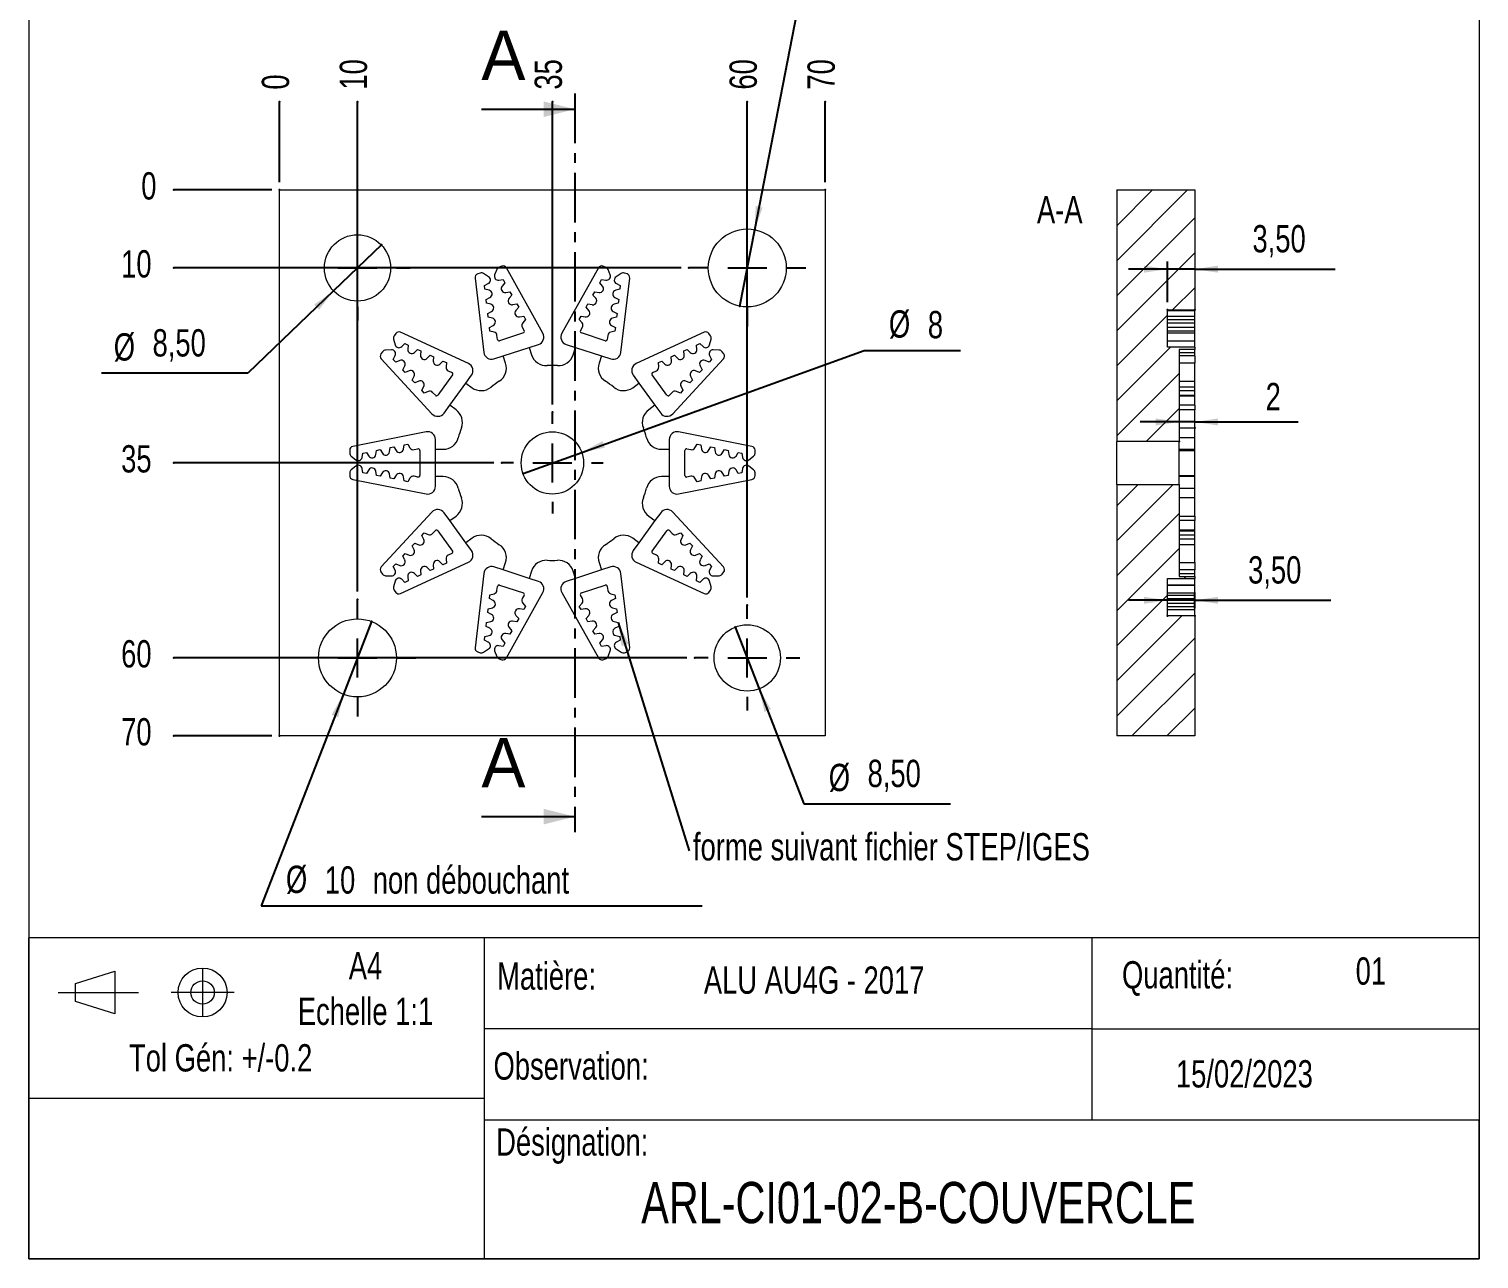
# Model space of a CAD drawing. Extents: x 12 to 198, y 12 to 285.
# Drawn here: x 12 to 198, y 12 to 169.7 of the extents above; entities that cross this region are included whole.
import ezdxf

# ---------------------------------------------------------------- set-up
doc = ezdxf.new("R2010")
doc.units = 0
doc.header["$MEASUREMENT"] = 0
doc.header["$PDSIZE"] = -1
doc.linetypes.add('CENTER', pattern=[10.16, 6.35, -1.27, 1.27, -1.27])
doc.linetypes.add('CENTERX2', pattern=[20.32, 12.7, -2.54, 2.54, -2.54])
doc.styles.add('SLDTEXTSTYLE0', font='txt', dxfattribs={"width": 0.75})
doc.dimstyles.new('SLDDIMSTYLE2', dxfattribs={"dimtxt": 3.5, "dimasz": 3, "dimexe": 1, "dimexo": 0.0625, "dimgap": 0.875, "dimtad": 0, "dimtih": 1, "dimtoh": 1, "dimzin": 12, "dimdsep": 46, "dimtxsty": 'Standard', "dimsah": 1, "dimcen": 0.09, "dimclrd": 255, "dimclre": 255, "dimclrt": 255, "dimadec": 0, "dimazin": 0, "dimtfac": 1, "dimtdec": 4, "dimtofl": 0, "dimtmove": 0, "dimatfit": 3, "dimfxl": 1, "dimtolj": 1, "dimtzin": 12, "dimarcsym": 0})
doc.dimstyles.new('SLDDIMSTYLE3', dxfattribs={"dimtxt": 3.5, "dimasz": 3, "dimexe": 1, "dimexo": 0.0625, "dimgap": 0.875, "dimtad": 0, "dimtih": 1, "dimtoh": 1, "dimdec": 0, "dimdsep": 46, "dimtxsty": 'Standard', "dimblk1": 'NONE', "dimblk2": 'NONE', "dimsah": 1, "dimcen": 0.09, "dimclrd": 255, "dimclre": 255, "dimclrt": 255, "dimadec": 0, "dimazin": 0, "dimtfac": 1, "dimtdec": 4, "dimtofl": 0, "dimtmove": 0, "dimatfit": 3, "dimfxl": 1, "dimtolj": 1, "dimtzin": 12, "dimarcsym": 0})
doc.dimstyles.new('SLDDIMSTYLE4', dxfattribs={"dimtxt": 3.5, "dimasz": 3, "dimexe": 1, "dimexo": 0.0625, "dimgap": 0.875, "dimtad": 0, "dimtih": 1, "dimtoh": 1, "dimzin": 12, "dimdsep": 46, "dimtxsty": 'Standard', "dimblk1": 'NONE', "dimblk2": 'NONE', "dimsah": 1, "dimcen": 0.09, "dimclrd": 255, "dimclre": 255, "dimclrt": 255, "dimadec": 0, "dimazin": 0, "dimtfac": 1, "dimtdec": 4, "dimtofl": 0, "dimtmove": 0, "dimatfit": 3, "dimfxl": 1, "dimtolj": 1, "dimtzin": 12, "dimarcsym": 0})
doc.dimstyles.new('SLDDIMSTYLE5', dxfattribs={"dimtxt": 3.5, "dimasz": 3, "dimexe": 1, "dimexo": 0.0625, "dimgap": 0.875, "dimtad": 0, "dimtih": 1, "dimtoh": 1, "dimzin": 12, "dimdsep": 46, "dimtxsty": 'Standard', "dimsah": 1, "dimcen": 0.09, "dimclrd": 255, "dimclre": 255, "dimclrt": 255, "dimadec": 0, "dimazin": 0, "dimtfac": 1, "dimtdec": 4, "dimtmove": 0, "dimatfit": 3, "dimfxl": 1, "dimtolj": 1, "dimtzin": 12, "dimarcsym": 0})
doc.dimstyles.new('SLDDIMSTYLE6', dxfattribs={"dimtxt": 6, "dimasz": 3, "dimexe": 0, "dimexo": 0.0625, "dimgap": 1.5, "dimtad": 0, "dimtih": 1, "dimtoh": 1, "dimdec": 0, "dimzin": 0, "dimdsep": 46, "dimtxsty": 'Standard', "dimsah": 1, "dimcen": 0.09, "dimadec": 0, "dimazin": 0, "dimtfac": 1, "dimtdec": 0, "dimtofl": 0, "dimtmove": 0, "dimatfit": 3, "dimfxl": 1, "dimtolj": 1, "dimtzin": 0, "dimarcsym": 0})

# ---------------------------------------------------------------- blocks, each defined once
blk = doc.blocks.new('*D12')
blk.add_line((44.14, 150.07), (44.14, 160.36))
at = {"color": 7}
for p in [(44.14, 160.36), (44.14, 149.07)]:
    blk.add_point(p, dxfattribs=at)
at = {"color": 7, "insert": (45.41, 161.94), "char_height": 3.5, "attachment_point": 7, "rotation": 90, "style": 'SLDTEXTSTYLE0'}
blk.add_mtext('0', dxfattribs=at)
blk = doc.blocks.new('_NONE')
blk = doc.blocks.new('*D13')
blk.add_line((79.14, 121.57), (79.14, 160.36))
at = {"color": 7}
for p in [(79.14, 160.36), (79.14, 120.57)]:
    blk.add_point(p, dxfattribs=at)
at = {"color": 7, "insert": (80.41, 161.94), "char_height": 3.5, "attachment_point": 7, "rotation": 90, "style": 'SLDTEXTSTYLE0'}
blk.add_mtext('35', dxfattribs=at)
blk = doc.blocks.new('*D14')
blk.add_line((104.14, 96.82), (104.14, 160.36))
at = {"color": 7}
for p in [(104.14, 160.36), (104.14, 95.82)]:
    blk.add_point(p, dxfattribs=at)
at = {"color": 7, "insert": (105.41, 161.94), "char_height": 3.5, "attachment_point": 7, "rotation": 90, "style": 'SLDTEXTSTYLE0'}
blk.add_mtext('60', dxfattribs=at)
blk = doc.blocks.new('*D15')
blk.add_line((114.14, 150.07), (114.14, 160.36))
at = {"color": 7}
for p in [(114.14, 160.36), (114.14, 149.07)]:
    blk.add_point(p, dxfattribs=at)
at = {"color": 7, "insert": (115.41, 161.94), "char_height": 3.5, "attachment_point": 7, "rotation": 90, "style": 'SLDTEXTSTYLE0'}
blk.add_mtext('70', dxfattribs=at)
blk = doc.blocks.new('*D16')
blk.add_line((54.14, 97.57), (54.14, 160.36))
at = {"color": 7}
for p in [(54.14, 160.36), (54.14, 96.57)]:
    blk.add_point(p, dxfattribs=at)
at = {"color": 7, "insert": (55.41, 161.94), "char_height": 3.5, "attachment_point": 7, "rotation": 90, "style": 'SLDTEXTSTYLE0'}
blk.add_mtext('10', dxfattribs=at)
blk = doc.blocks.new('*D17')
blk.add_line((43.14, 149.07), (30.57, 149.07))
at = {"color": 7}
for p in [(30.57, 149.07), (44.14, 149.07)]:
    blk.add_point(p, dxfattribs=at)
at = {"color": 7, "insert": (26.4, 147.8), "char_height": 3.5, "attachment_point": 7, "style": 'SLDTEXTSTYLE0'}
blk.add_mtext('0', dxfattribs=at)
blk = doc.blocks.new('*D18')
blk.add_line((95.64, 139.07), (30.57, 139.07))
at = {"color": 7}
for p in [(30.57, 139.07), (96.64, 139.07)]:
    blk.add_point(p, dxfattribs=at)
at = {"color": 7, "insert": (23.82, 137.8), "char_height": 3.5, "attachment_point": 7, "style": 'SLDTEXTSTYLE0'}
blk.add_mtext('10', dxfattribs=at)
blk = doc.blocks.new('*D19')
blk.add_line((71.64, 114.07), (30.57, 114.07))
at = {"color": 7}
for p in [(30.57, 114.07), (72.64, 114.07)]:
    blk.add_point(p, dxfattribs=at)
at = {"color": 7, "insert": (23.82, 112.8), "char_height": 3.5, "attachment_point": 7, "style": 'SLDTEXTSTYLE0'}
blk.add_mtext('35', dxfattribs=at)
blk = doc.blocks.new('*D20')
blk.add_line((96.39, 89.07), (30.57, 89.07))
at = {"color": 7}
for p in [(30.57, 89.07), (97.39, 89.07)]:
    blk.add_point(p, dxfattribs=at)
at = {"color": 7, "insert": (23.82, 87.8), "char_height": 3.5, "attachment_point": 7, "style": 'SLDTEXTSTYLE0'}
blk.add_mtext('60', dxfattribs=at)
blk = doc.blocks.new('*D21')
blk.add_line((43.14, 79.07), (30.57, 79.07))
at = {"color": 7}
for p in [(30.57, 79.07), (44.14, 79.07)]:
    blk.add_point(p, dxfattribs=at)
at = {"color": 7, "insert": (23.82, 77.8), "char_height": 3.5, "attachment_point": 7, "style": 'SLDTEXTSTYLE0'}
blk.add_mtext('70', dxfattribs=at)
blk = doc.blocks.new('*D22')
for p, q in [((105.09, 143.98), (110.53, 171.89)), ((110.53, 171.89), (167.06, 171.89)), ((103.18, 134.17), (105.09, 143.98))]:
    blk.add_line(p, q)
at = {"color": 7}
for p in [(105.09, 143.98), (103.18, 134.17)]:
    blk.add_point(p, dxfattribs=at)
at = {"color": 255}
blk.add_solid([(105.09, 143.98), (106.11, 146.84), (105.22, 147.01)], dxfattribs=at)
at = {"color": 7, "char_height": 3.5, "attachment_point": 7, "style": 'SLDTEXTSTYLE0'}
for s, insert in [('%%c', (113.7, 173.39)), ('10', (118.69, 173.39)), (' non débouchant', (123.85, 173.39))]:
    blk.add_mtext(s, dxfattribs=dict(at, insert=insert))
blk = doc.blocks.new('*D23')
for p, q in [((102.6, 93.03), (105.68, 85.11)), ((105.68, 85.11), (111.41, 70.36)), ((111.41, 70.36), (130.19, 70.36))]:
    blk.add_line(p, q)
at = {"color": 7}
for p in [(102.6, 93.03), (105.68, 85.11)]:
    blk.add_point(p, dxfattribs=at)
at = {"color": 255}
blk.add_solid([(105.68, 85.11), (106.34, 82.15), (107.18, 82.48)], dxfattribs=at)
at = {"color": 7, "char_height": 3.5, "attachment_point": 7, "style": 'SLDTEXTSTYLE0'}
for s, insert in [('%%c', (114.59, 71.86)), ('8,50', (119.57, 71.86))]:
    blk.add_mtext(s, dxfattribs=dict(at, insert=insert))
blk = doc.blocks.new('*D24')
for p, q in [((57.2, 142.02), (51.07, 136.13)), ((51.07, 136.13), (40.06, 125.57)), ((40.06, 125.57), (21.28, 125.57))]:
    blk.add_line(p, q)
at = {"color": 7}
for p in [(57.2, 142.02), (51.07, 136.13)]:
    blk.add_point(p, dxfattribs=at)
at = {"color": 255}
blk.add_solid([(51.07, 136.13), (48.59, 134.38), (49.22, 133.73)], dxfattribs=at)
at = {"color": 7, "char_height": 3.5, "attachment_point": 7, "style": 'SLDTEXTSTYLE0'}
for s, insert in [('%%c', (22.87, 127.07)), ('8,50', (27.85, 127.07))]:
    blk.add_mtext(s, dxfattribs=dict(at, insert=insert))
blk = doc.blocks.new('*D25')
for p, q in [((55.95, 93.73), (52.33, 84.41)), ((52.33, 84.41), (41.79, 57.3)), ((41.79, 57.3), (98.33, 57.3))]:
    blk.add_line(p, q)
at = {"color": 7}
for p in [(55.95, 93.73), (52.33, 84.41)]:
    blk.add_point(p, dxfattribs=at)
at = {"color": 255}
blk.add_solid([(52.33, 84.41), (50.82, 81.78), (51.66, 81.45)], dxfattribs=at)
at = {"color": 7, "char_height": 3.5, "attachment_point": 7, "style": 'SLDTEXTSTYLE0'}
for s, insert in [('%%c', (44.96, 58.8)), ('10', (49.95, 58.8)), (' non débouchant', (55.12, 58.8))]:
    blk.add_mtext(s, dxfattribs=dict(at, insert=insert))
blk = doc.blocks.new('*D26')
for p, q in [((82.9, 115.43), (119.14, 128.51)), ((119.14, 128.51), (131.47, 128.51)), ((75.37, 112.72), (82.9, 115.43))]:
    blk.add_line(p, q)
at = {"color": 7}
for p in [(82.9, 115.43), (75.37, 112.72)]:
    blk.add_point(p, dxfattribs=at)
at = {"color": 255}
blk.add_solid([(82.9, 115.43), (85.87, 116.03), (85.57, 116.87)], dxfattribs=at)
at = {"color": 7, "char_height": 3.5, "attachment_point": 7, "style": 'SLDTEXTSTYLE0'}
for s, insert in [('%%c', (122.31, 130.01)), ('8', (127.3, 130.01))]:
    blk.add_mtext(s, dxfattribs=dict(at, insert=insert))
blk = doc.blocks.new('*D27')
for p, q in [((158.03, 134.69), (158.03, 139.92)), ((158.03, 138.92), (153.03, 138.92)), ((161.53, 138.92), (158.03, 138.92)), ((161.53, 138.92), (179.57, 138.92))]:
    blk.add_line(p, q)
at = {"color": 7}
for p in [(158.03, 133.69), (161.53, 133.69)]:
    blk.add_point(p, dxfattribs=at)
at = {"color": 255}
for points in [[(158.03, 138.92), (155.03, 139.37), (155.03, 138.47)], [(161.53, 138.92), (164.53, 138.47), (164.53, 139.37)]]:
    blk.add_solid(points, dxfattribs=at)
at = {"color": 7, "insert": (168.94, 140.42), "char_height": 3.5, "attachment_point": 7, "style": 'SLDTEXTSTYLE0'}
blk.add_mtext('3,50', dxfattribs=at)
blk = doc.blocks.new('*D28')
for p, q in [((159.53, 119.33), (154.53, 119.33)), ((161.53, 119.33), (159.53, 119.33)), ((161.53, 119.33), (174.8, 119.33))]:
    blk.add_line(p, q)
at = {"color": 7}
for p in [(161.53, 118.56), (159.53, 116.84)]:
    blk.add_point(p, dxfattribs=at)
at = {"color": 255}
for points in [[(159.53, 119.33), (156.53, 119.78), (156.53, 118.88)], [(161.53, 119.33), (164.53, 118.88), (164.53, 119.78)]]:
    blk.add_solid(points, dxfattribs=at)
at = {"color": 7, "insert": (170.63, 120.83), "char_height": 3.5, "attachment_point": 7, "style": 'SLDTEXTSTYLE0'}
blk.add_mtext('2', dxfattribs=at)
blk = doc.blocks.new('*D29')
for p, q in [((161.53, 95.46), (161.53, 97.46)), ((158.03, 96.46), (153.03, 96.46)), ((161.53, 96.46), (158.03, 96.46)), ((161.53, 96.46), (179, 96.46))]:
    blk.add_line(p, q)
at = {"color": 7}
for p in [(158.03, 94.46), (161.53, 94.46)]:
    blk.add_point(p, dxfattribs=at)
at = {"color": 255}
for points in [[(158.03, 96.46), (155.03, 96.91), (155.03, 96.01)], [(161.53, 96.46), (164.53, 96.01), (164.53, 96.91)]]:
    blk.add_solid(points, dxfattribs=at)
at = {"color": 7, "insert": (168.38, 97.96), "char_height": 3.5, "attachment_point": 7, "style": 'SLDTEXTSTYLE0'}
blk.add_mtext('3,50', dxfattribs=at)

msp = doc.modelspace()

# ---------------------------------------------------------------- linework, layer by layer
at = {"color": 7, "linetype": 'Continuous', "lineweight": 0}
for p, q in [((12, 285), (12, 12)), ((198, 285), (198, 12)), ((151.534, 148.975), (151.633, 149.074)), ((151.534, 144.485), (156.123, 149.074)), ((151.534, 139.995), (160.613, 149.074)), ((151.534, 135.504), (161.534, 145.504)), ((151.534, 131.014), (161.534, 141.014)), ((158.698, 133.687), (161.534, 136.524)), ((151.534, 126.524), (158.034, 133.024)), ((151.534, 122.034), (158.407, 128.907)), ((151.534, 117.544), (159.534, 125.544)), ((155.321, 116.841), (159.534, 121.054)), ((151.534, 108.564), (154.277, 111.306)), ((151.534, 104.074), (158.767, 111.306)), ((151.534, 99.583), (159.534, 107.583)), ((151.534, 95.093), (159.534, 103.093)), ((160.171, 99.24), (160.452, 99.521)), ((151.534, 90.603), (158.034, 97.103)), ((151.534, 86.113), (159.881, 94.46)), ((151.534, 81.623), (161.534, 91.623)), ((153.475, 79.074), (161.534, 87.133)), ((157.965, 79.074), (161.534, 82.643)), ((198, 53.194), (12, 53.194)), ((70.44, 53.194), (12, 53.194)), ((12, 12), (12, 53.194)), ((70.44, 12), (70.44, 53.194)), ((148.325, 53.194), (148.325, 29.807)), ((17.951, 47.319), (23.02, 48.885)), ((23.02, 48.885), (23.02, 43.456)), ((17.951, 45.023), (17.951, 47.319)), ((23.02, 43.456), (17.951, 45.023)), ((148.325, 41.5), (70.44, 41.5)), ((148.325, 41.5), (198, 41.5)), ((70.44, 32.597), (12, 32.597)), ((198, 29.807), (70.44, 29.807)), ((70.44, 12), (70.44, 29.807)), ((198, 12), (198, 29.807)), ((12, 12), (198, 12)), ((70.44, 12), (12, 12)), ((198, 12), (70.44, 12))]:
    msp.add_line(p, q, dxfattribs=at)
at = {"color": 7, "linetype": 'CENTER'}
msp.add_line((82.024, 161.428), (82.024, 66.719), dxfattribs=at)
at = {"color": 7, "linetype": 'Continuous'}
for p, q in [((70.024, 159.428), (82.024, 159.428)), ((54.136, 144.074), (54.136, 145.824)), ((104.136, 144.074), (104.136, 146.574)), ((54.136, 136.574), (54.136, 141.574)), ((104.136, 136.574), (104.136, 141.574)), ((49.136, 139.074), (47.386, 139.074)), ((51.636, 139.074), (56.636, 139.074)), ((59.136, 139.074), (60.886, 139.074)), ((99.136, 139.074), (96.636, 139.074)), ((101.636, 139.074), (106.636, 139.074)), ((109.136, 139.074), (111.636, 139.074)), ((54.136, 134.074), (54.136, 132.324)), ((104.136, 134.074), (104.136, 131.574)), ((79.136, 119.074), (79.136, 120.574)), ((79.136, 111.574), (79.136, 116.574)), ((74.136, 114.074), (72.636, 114.074)), ((76.636, 114.074), (81.636, 114.074)), ((84.136, 114.074), (85.636, 114.074)), ((79.136, 109.074), (79.136, 107.574)), ((54.136, 94.074), (54.136, 96.574)), ((104.136, 94.074), (104.136, 95.824)), ((54.136, 86.574), (54.136, 91.574)), ((104.136, 86.574), (104.136, 91.574)), ((49.136, 89.074), (46.636, 89.074)), ((51.636, 89.074), (56.636, 89.074)), ((59.136, 89.074), (61.636, 89.074)), ((99.136, 89.074), (97.386, 89.074)), ((101.636, 89.074), (106.636, 89.074)), ((109.136, 89.074), (110.886, 89.074)), ((54.136, 84.074), (54.136, 81.574)), ((104.136, 84.074), (104.136, 82.324)), ((70.024, 68.719), (82.024, 68.719))]:
    msp.add_line(p, q, dxfattribs=at)
at = {"color": 7, "linetype": 'Continuous', "lineweight": 15}
for p, q in [((44.136, 149.074), (114.136, 149.074)), ((44.136, 79.074), (44.136, 149.074)), ((114.136, 149.074), (114.136, 79.074)), ((151.534, 149.074), (161.534, 149.074)), ((151.534, 149.074), (151.534, 116.841)), ((161.534, 149.074), (161.534, 133.687)), ((69.219, 137.766), (70.346, 128.246)), ((69.894, 138.408), (69.561, 138.3)), ((70.963, 137.931), (70.322, 138.351)), ((71.997, 138.895), (71.725, 138.178)), ((72.643, 139.302), (72.31, 139.194)), ((77.918, 130.706), (73.233, 139.07)), ((85.039, 139.07), (80.355, 130.706)), ((85.962, 139.194), (85.63, 139.302)), ((86.547, 138.178), (86.276, 138.895)), ((87.95, 138.351), (87.309, 137.931)), ((87.927, 128.246), (89.053, 137.766)), ((88.711, 138.3), (88.379, 138.408)), ((70.419, 136.816), (70.914, 137.066)), ((70.476, 136.339), (70.419, 136.816)), ((71.015, 136.212), (70.476, 136.339)), ((72.273, 137.508), (72.82, 137.597)), ((73.055, 137.177), (72.693, 136.757)), ((72.82, 137.597), (73.055, 137.177)), ((73.153, 135.937), (73.7, 136.026)), ((73.7, 136.026), (73.935, 135.606)), ((84.337, 135.606), (84.572, 136.026)), ((84.572, 136.026), (85.12, 135.937)), ((85.217, 137.177), (85.452, 137.597)), ((85.579, 136.757), (85.217, 137.177)), ((85.452, 137.597), (85.999, 137.508)), ((87.797, 136.339), (87.257, 136.212)), ((87.358, 137.066), (87.853, 136.816)), ((87.853, 136.816), (87.797, 136.339)), ((70.631, 135.029), (71.126, 135.279)), ((70.687, 134.551), (70.631, 135.029)), ((71.227, 134.424), (70.687, 134.551)), ((73.935, 135.606), (73.573, 135.186)), ((74.032, 134.367), (74.579, 134.456)), ((74.814, 134.036), (74.452, 133.616)), ((74.579, 134.456), (74.814, 134.036)), ((83.458, 134.036), (83.693, 134.456)), ((83.82, 133.616), (83.458, 134.036)), ((83.693, 134.456), (84.24, 134.367)), ((84.699, 135.186), (84.337, 135.606)), ((87.585, 134.551), (87.045, 134.424)), ((87.146, 135.279), (87.642, 135.029)), ((87.642, 135.029), (87.585, 134.551)), ((70.842, 133.241), (71.337, 133.491)), ((70.899, 132.764), (70.842, 133.241)), ((71.439, 132.637), (70.899, 132.764)), ((74.912, 132.796), (75.459, 132.885)), ((75.694, 132.465), (75.332, 132.045)), ((75.459, 132.885), (75.694, 132.465)), ((82.578, 132.465), (82.813, 132.885)), ((82.94, 132.045), (82.578, 132.465)), ((82.813, 132.885), (83.361, 132.796)), ((87.373, 132.764), (86.834, 132.637)), ((86.935, 133.491), (87.43, 133.241)), ((87.43, 133.241), (87.373, 132.764)), ((158.034, 133.687), (161.534, 133.687)), ((158.034, 128.907), (158.034, 133.687)), ((158.034, 133.616), (161.534, 133.616)), ((158.034, 132.885), (161.534, 132.885)), ((158.034, 132.465), (161.534, 132.465)), ((161.534, 133.616), (161.534, 133.687)), ((161.534, 132.885), (161.534, 133.616)), ((161.534, 132.465), (161.534, 132.885)), ((161.534, 132.045), (161.534, 132.465)), ((59.054, 130.667), (58.848, 130.384)), ((68.374, 126.813), (59.668, 130.827)), ((71.054, 131.454), (71.549, 131.703)), ((71.11, 130.976), (71.054, 131.454)), ((71.65, 130.849), (71.11, 130.976)), ((72.092, 129.911), (72.032, 130.421)), ((75.413, 130.739), (72.353, 129.744)), ((75.275, 131.475), (75.526, 131.027)), ((82.747, 131.027), (82.998, 131.475)), ((85.919, 129.744), (82.859, 130.739)), ((86.24, 130.421), (86.18, 129.911)), ((87.162, 130.976), (86.622, 130.849)), ((86.723, 131.703), (87.218, 131.454)), ((87.218, 131.454), (87.162, 130.976)), ((98.604, 130.827), (89.898, 126.813)), ((99.424, 130.384), (99.218, 130.667)), ((158.034, 132.045), (161.534, 132.045)), ((158.034, 131.475), (161.534, 131.475)), ((158.034, 131.027), (161.534, 131.027)), ((158.034, 130.739), (161.534, 130.739)), ((161.534, 131.475), (161.534, 132.045)), ((161.534, 131.027), (161.534, 131.475)), ((161.534, 130.739), (161.534, 131.027)), ((161.534, 129.744), (161.534, 130.739)), ((58.501, 128.571), (57.736, 128.534)), ((58.77, 129.958), (58.972, 129.219)), ((59.81, 128.998), (60.2, 129.392)), ((60.2, 129.392), (60.637, 129.19)), ((60.637, 129.19), (60.591, 128.638)), ((61.444, 128.244), (61.835, 128.638)), ((61.835, 128.638), (62.271, 128.437)), ((62.271, 128.437), (62.226, 127.884)), ((72.837, 127.799), (76.165, 128.88)), ((76.165, 128.88), (77.354, 129.266)), ((76.165, 128.88), (76.472, 127.935)), ((80.918, 129.266), (82.107, 128.88)), ((81.8, 127.935), (82.107, 128.88)), ((82.107, 128.88), (85.436, 127.799)), ((96.001, 128.437), (96.438, 128.638)), ((96.047, 127.884), (96.001, 128.437)), ((96.438, 128.638), (96.828, 128.244)), ((97.635, 129.19), (98.072, 129.392)), ((97.681, 128.638), (97.635, 129.19)), ((98.072, 129.392), (98.463, 128.998)), ((99.3, 129.219), (99.502, 129.958)), ((100.537, 128.534), (99.771, 128.571)), ((158.034, 129.744), (161.534, 129.744)), ((158.034, 129.735), (161.534, 129.735)), ((161.534, 128.907), (158.034, 128.907)), ((161.534, 128.626), (159.534, 128.626)), ((159.534, 128.626), (159.534, 116.841)), ((161.534, 129.735), (161.534, 129.744)), ((161.534, 128.907), (161.534, 129.735)), ((161.534, 128.907), (161.534, 128.626)), ((161.534, 128.246), (161.534, 128.626)), ((57.355, 128.328), (57.149, 128.045)), ((57.187, 127.412), (63.694, 120.372)), ((58.716, 127.349), (58.97, 127.842)), ((59.043, 126.996), (58.716, 127.349)), ((59.554, 127.21), (59.043, 126.996)), ((59.938, 126.028), (60.192, 126.52)), ((63.079, 127.491), (63.469, 127.885)), ((63.469, 127.885), (63.906, 127.683)), ((63.906, 127.683), (63.86, 127.131)), ((64.714, 126.737), (65.104, 127.131)), ((65.104, 127.131), (65.541, 126.93)), ((65.541, 126.93), (65.495, 126.377)), ((71.648, 127.412), (72.837, 127.799)), ((73.143, 126.854), (72.837, 127.799)), ((85.436, 127.799), (85.129, 126.854)), ((85.436, 127.799), (86.625, 127.412)), ((92.731, 126.93), (93.168, 127.131)), ((92.777, 126.377), (92.731, 126.93)), ((93.168, 127.131), (93.559, 126.737)), ((94.366, 127.683), (94.803, 127.885)), ((94.412, 127.131), (94.366, 127.683)), ((94.578, 120.372), (101.086, 127.412)), ((94.803, 127.885), (95.193, 127.491)), ((98.081, 126.52), (98.334, 126.028)), ((99.23, 126.996), (98.718, 127.21)), ((99.556, 127.349), (99.23, 126.996)), ((99.302, 127.842), (99.556, 127.349)), ((101.123, 128.045), (100.917, 128.328)), ((159.534, 128.246), (161.534, 128.246)), ((161.534, 127.799), (159.534, 127.799)), ((161.534, 126.854), (159.534, 126.854)), ((161.534, 127.799), (161.534, 128.246)), ((161.534, 127.799), (161.534, 126.854)), ((161.534, 124.558), (161.534, 126.854)), ((60.264, 125.674), (59.938, 126.028)), ((60.776, 125.889), (60.264, 125.674)), ((61.16, 124.706), (61.414, 125.199)), ((61.486, 124.352), (61.16, 124.706)), ((66.328, 125.367), (64.437, 122.764)), ((65.784, 125.882), (66.25, 125.667)), ((68.03, 124.306), (68.764, 125.317)), ((89.508, 125.317), (90.243, 124.306)), ((93.835, 122.764), (91.944, 125.367)), ((92.022, 125.667), (92.488, 125.882)), ((97.113, 124.706), (96.786, 124.352)), ((96.859, 125.199), (97.113, 124.706)), ((98.008, 125.674), (97.497, 125.889)), ((98.334, 126.028), (98.008, 125.674)), ((61.998, 124.567), (61.486, 124.352)), ((62.382, 123.384), (62.635, 123.877)), ((62.708, 123.031), (62.382, 123.384)), ((63.219, 123.245), (62.708, 123.031)), ((64.129, 122.746), (63.78, 123.123)), ((65.972, 121.475), (68.03, 124.306)), ((68.03, 124.306), (68.833, 123.722)), ((89.439, 123.722), (90.243, 124.306)), ((90.243, 124.306), (92.3, 121.475)), ((94.492, 123.123), (94.144, 122.746)), ((95.564, 123.031), (95.053, 123.245)), ((95.891, 123.384), (95.564, 123.031)), ((95.637, 123.877), (95.891, 123.384)), ((96.786, 124.352), (96.275, 124.567)), ((159.534, 124.558), (161.534, 124.558)), ((161.534, 123.786), (159.534, 123.786)), ((159.534, 123.34), (161.534, 123.34)), ((159.534, 122.764), (161.534, 122.764)), ((161.534, 123.786), (161.534, 124.558)), ((161.534, 123.34), (161.534, 123.786)), ((161.534, 122.764), (161.534, 123.34)), ((161.534, 122.682), (161.534, 122.764)), ((65.238, 120.463), (65.972, 121.475)), ((66.776, 120.891), (65.972, 121.475)), ((92.3, 121.475), (91.496, 120.891)), ((92.3, 121.475), (93.035, 120.463)), ((159.534, 122.682), (161.534, 122.682)), ((161.534, 121.475), (159.534, 121.475)), ((161.534, 121.475), (161.534, 122.682)), ((161.534, 121.475), (161.534, 120.891)), ((161.534, 120.891), (159.534, 120.891)), ((161.534, 118.556), (161.534, 120.891)), ((62.941, 118.054), (53.539, 116.184)), ((104.734, 116.184), (95.331, 118.054)), ((159.534, 118.556), (161.534, 118.556)), ((161.534, 117.306), (159.534, 117.306)), ((161.534, 117.306), (161.534, 118.556)), ((161.534, 115.824), (161.534, 117.306)), ((53.136, 115.694), (53.136, 115.344)), ((54.728, 114.788), (54.813, 115.336)), ((54.813, 115.336), (55.284, 115.43)), ((55.284, 115.43), (55.572, 114.956)), ((56.494, 115.139), (56.578, 115.687)), ((56.578, 115.687), (57.05, 115.781)), ((57.05, 115.781), (57.337, 115.307)), ((58.259, 115.49), (58.343, 116.038)), ((58.343, 116.038), (58.815, 116.132)), ((58.815, 116.132), (59.103, 115.658)), ((60.025, 115.841), (60.109, 116.389)), ((60.109, 116.389), (60.581, 116.483)), ((60.581, 116.483), (60.868, 116.009)), ((61.393, 115.778), (61.897, 115.878)), ((62.136, 115.682), (62.136, 112.465)), ((64.136, 115.824), (64.136, 117.074)), ((64.136, 115.824), (65.129, 115.824)), ((64.136, 112.324), (64.136, 115.824)), ((93.143, 115.824), (94.136, 115.824)), ((94.136, 117.074), (94.136, 115.824)), ((94.136, 115.824), (94.136, 112.324)), ((96.136, 112.465), (96.136, 115.682)), ((96.375, 115.878), (96.879, 115.778)), ((97.404, 116.009), (97.692, 116.483)), ((97.692, 116.483), (98.163, 116.389)), ((98.163, 116.389), (98.248, 115.841)), ((99.169, 115.658), (99.457, 116.132)), ((99.457, 116.132), (99.929, 116.038)), ((99.929, 116.038), (100.013, 115.49)), ((100.935, 115.307), (101.222, 115.781)), ((101.222, 115.781), (101.694, 115.687)), ((101.694, 115.687), (101.779, 115.139)), ((102.7, 114.956), (102.988, 115.43)), ((102.988, 115.43), (103.46, 115.336)), ((103.46, 115.336), (103.544, 114.788)), ((105.136, 115.344), (105.136, 115.694)), ((159.534, 116.841), (151.534, 116.841)), ((151.534, 111.306), (151.534, 116.841)), ((159.534, 111.306), (159.534, 116.841)), ((159.534, 115.824), (161.534, 115.824)), ((159.534, 115.682), (161.534, 115.682)), ((161.534, 115.682), (161.534, 115.824)), ((161.534, 112.465), (161.534, 115.682)), ((53.323, 114.954), (53.921, 114.474)), ((53.921, 113.673), (53.323, 113.193)), ((104.351, 114.474), (104.949, 114.954)), ((104.949, 113.193), (104.351, 113.673)), ((53.136, 112.803), (53.136, 112.453)), ((53.539, 111.963), (62.941, 110.093)), ((54.813, 112.811), (54.728, 113.359)), ((55.284, 112.717), (54.813, 112.811)), ((55.572, 113.191), (55.284, 112.717)), ((56.578, 112.46), (56.494, 113.008)), ((57.05, 112.366), (56.578, 112.46)), ((57.337, 112.84), (57.05, 112.366)), ((58.343, 112.109), (58.259, 112.657)), ((58.815, 112.015), (58.343, 112.109)), ((59.103, 112.489), (58.815, 112.015)), ((60.109, 111.758), (60.025, 112.306)), ((60.581, 111.664), (60.109, 111.758)), ((60.868, 112.138), (60.581, 111.664)), ((61.897, 112.269), (61.393, 112.369)), ((64.136, 111.074), (64.136, 112.324)), ((65.129, 112.324), (64.136, 112.324)), ((94.136, 112.324), (93.143, 112.324)), ((94.136, 112.324), (94.136, 111.074)), ((95.331, 110.093), (104.734, 111.963)), ((96.879, 112.369), (96.375, 112.269)), ((97.692, 111.664), (97.404, 112.138)), ((98.163, 111.758), (97.692, 111.664)), ((98.248, 112.306), (98.163, 111.758)), ((99.457, 112.015), (99.169, 112.489)), ((99.929, 112.109), (99.457, 112.015)), ((100.013, 112.657), (99.929, 112.109)), ((101.222, 112.366), (100.935, 112.84)), ((101.694, 112.46), (101.222, 112.366)), ((101.779, 113.008), (101.694, 112.46)), ((102.988, 112.717), (102.7, 113.191)), ((103.46, 112.811), (102.988, 112.717)), ((103.544, 113.359), (103.46, 112.811)), ((105.136, 112.453), (105.136, 112.803)), ((159.534, 112.465), (161.534, 112.465)), ((161.534, 112.324), (159.534, 112.324)), ((161.534, 112.324), (161.534, 112.465)), ((161.534, 110.841), (161.534, 112.324)), ((151.534, 111.306), (151.534, 79.074)), ((151.534, 111.306), (159.534, 111.306)), ((159.534, 111.306), (159.534, 99.521)), ((159.534, 110.841), (161.534, 110.841)), ((161.534, 109.592), (161.534, 110.841)), ((161.534, 109.592), (159.534, 109.592)), ((161.534, 107.256), (161.534, 109.592)), ((63.694, 107.775), (57.187, 100.735)), ((65.972, 106.673), (65.238, 107.684)), ((65.972, 106.673), (66.776, 107.256)), ((68.03, 103.841), (65.972, 106.673)), ((92.3, 106.673), (90.243, 103.841)), ((91.496, 107.256), (92.3, 106.673)), ((93.035, 107.684), (92.3, 106.673)), ((101.086, 100.735), (94.578, 107.775)), ((159.534, 107.256), (161.534, 107.256)), ((161.534, 106.673), (159.534, 106.673)), ((161.534, 107.256), (161.534, 106.673)), ((161.534, 105.465), (161.534, 106.673)), ((62.382, 104.763), (62.708, 105.116)), ((62.635, 104.27), (62.382, 104.763)), ((62.708, 105.116), (63.219, 104.902)), ((63.78, 105.024), (64.129, 105.401)), ((64.437, 105.383), (66.328, 102.78)), ((68.833, 104.425), (68.03, 103.841)), ((90.243, 103.841), (89.439, 104.425)), ((91.944, 102.78), (93.835, 105.383)), ((94.144, 105.401), (94.492, 105.024)), ((95.053, 104.902), (95.564, 105.116)), ((95.564, 105.116), (95.891, 104.763)), ((95.891, 104.763), (95.637, 104.27)), ((161.534, 105.465), (159.534, 105.465)), ((159.534, 105.383), (161.534, 105.383)), ((161.534, 104.807), (159.534, 104.807)), ((159.534, 104.361), (161.534, 104.361)), ((161.534, 105.383), (161.534, 105.465)), ((161.534, 104.807), (161.534, 105.383)), ((161.534, 104.361), (161.534, 104.807)), ((161.534, 103.589), (161.534, 104.361)), ((59.938, 102.12), (60.264, 102.473)), ((60.264, 102.473), (60.776, 102.258)), ((61.16, 103.441), (61.486, 103.795)), ((61.414, 102.948), (61.16, 103.441)), ((61.486, 103.795), (61.998, 103.58)), ((66.25, 102.481), (65.784, 102.265)), ((68.764, 102.83), (68.03, 103.841)), ((90.243, 103.841), (89.508, 102.83)), ((92.488, 102.265), (92.022, 102.481)), ((96.275, 103.58), (96.786, 103.795)), ((96.786, 103.795), (97.113, 103.441)), ((97.113, 103.441), (96.859, 102.948)), ((97.497, 102.258), (98.008, 102.473)), ((98.008, 102.473), (98.334, 102.12)), ((161.534, 103.589), (159.534, 103.589)), ((161.534, 101.293), (161.534, 103.589)), ((58.716, 100.798), (59.043, 101.151)), ((58.97, 100.305), (58.716, 100.798)), ((59.043, 101.151), (59.554, 100.937)), ((59.668, 97.32), (68.374, 101.334)), ((60.192, 101.627), (59.938, 102.12)), ((63.469, 100.262), (63.079, 100.656)), ((63.906, 100.464), (63.469, 100.262)), ((63.86, 101.016), (63.906, 100.464)), ((65.104, 101.016), (64.714, 101.41)), ((65.541, 101.217), (65.104, 101.016)), ((65.495, 101.77), (65.541, 101.217)), ((72.837, 100.348), (71.648, 100.735)), ((72.837, 100.348), (73.143, 101.293)), ((85.129, 101.293), (85.436, 100.348)), ((86.625, 100.735), (85.436, 100.348)), ((89.898, 101.334), (98.604, 97.32)), ((92.731, 101.217), (92.777, 101.77)), ((93.168, 101.016), (92.731, 101.217)), ((93.559, 101.41), (93.168, 101.016)), ((94.366, 100.464), (94.412, 101.016)), ((94.803, 100.262), (94.366, 100.464)), ((95.193, 100.656), (94.803, 100.262)), ((98.334, 102.12), (98.081, 101.627)), ((98.718, 100.937), (99.23, 101.151)), ((99.23, 101.151), (99.556, 100.798)), ((99.556, 100.798), (99.302, 100.305)), ((159.534, 101.293), (161.534, 101.293)), ((161.534, 101.293), (161.534, 100.348)), ((57.149, 100.102), (57.355, 99.819)), ((57.736, 99.613), (58.501, 99.576)), ((58.972, 98.929), (58.77, 98.189)), ((60.2, 98.755), (59.81, 99.149)), ((60.637, 98.957), (60.2, 98.755)), ((60.591, 99.509), (60.637, 98.957)), ((61.835, 99.509), (61.444, 99.903)), ((62.271, 99.71), (61.835, 99.509)), ((62.226, 100.263), (62.271, 99.71)), ((70.346, 99.901), (69.219, 90.381)), ((76.165, 99.267), (72.837, 100.348)), ((76.472, 100.212), (76.165, 99.267)), ((77.354, 98.881), (76.165, 99.267)), ((82.107, 99.267), (80.918, 98.881)), ((82.107, 99.267), (81.8, 100.212)), ((85.436, 100.348), (82.107, 99.267)), ((89.053, 90.381), (87.927, 99.901)), ((96.001, 99.71), (96.047, 100.263)), ((96.438, 99.509), (96.001, 99.71)), ((96.828, 99.903), (96.438, 99.509)), ((97.635, 98.957), (97.681, 99.509)), ((98.072, 98.755), (97.635, 98.957)), ((98.463, 99.149), (98.072, 98.755)), ((99.502, 98.189), (99.3, 98.929)), ((99.771, 99.576), (100.537, 99.613)), ((100.917, 99.819), (101.123, 100.102)), ((158.034, 99.24), (161.534, 99.24)), ((158.034, 94.46), (158.034, 99.24)), ((161.534, 100.348), (159.534, 100.348)), ((159.534, 99.901), (161.534, 99.901)), ((159.534, 99.521), (161.534, 99.521)), ((161.534, 99.901), (161.534, 100.348)), ((161.534, 99.521), (161.534, 99.901)), ((161.534, 99.521), (161.534, 99.24)), ((161.534, 98.412), (161.534, 99.24)), ((58.848, 97.763), (59.054, 97.48)), ((71.054, 96.693), (71.11, 97.171)), ((71.11, 97.171), (71.65, 97.298)), ((72.032, 97.726), (72.092, 98.236)), ((72.353, 98.403), (75.413, 97.408)), ((73.233, 89.077), (77.918, 97.441)), ((75.526, 97.121), (75.275, 96.672)), ((80.355, 97.441), (85.039, 89.077)), ((82.998, 96.672), (82.747, 97.121)), ((82.859, 97.408), (85.919, 98.403)), ((86.18, 98.236), (86.24, 97.726)), ((86.622, 97.298), (87.162, 97.171)), ((87.162, 97.171), (87.218, 96.693)), ((99.218, 97.48), (99.424, 97.763)), ((161.534, 98.412), (158.034, 98.412)), ((158.034, 98.403), (161.534, 98.403)), ((158.034, 97.408), (161.534, 97.408)), ((158.034, 97.121), (161.534, 97.121)), ((161.534, 98.403), (161.534, 98.412)), ((161.534, 97.408), (161.534, 98.403)), ((161.534, 97.121), (161.534, 97.408)), ((161.534, 96.672), (161.534, 97.121)), ((70.842, 94.906), (70.899, 95.383)), ((71.337, 94.656), (70.842, 94.906)), ((70.899, 95.383), (71.439, 95.51)), ((71.549, 96.444), (71.054, 96.693)), ((75.459, 95.262), (74.912, 95.351)), ((75.332, 96.102), (75.694, 95.682)), ((75.694, 95.682), (75.459, 95.262)), ((82.578, 95.682), (82.94, 96.102)), ((82.813, 95.262), (82.578, 95.682)), ((83.361, 95.351), (82.813, 95.262)), ((87.218, 96.693), (86.723, 96.444)), ((86.834, 95.51), (87.373, 95.383)), ((87.43, 94.906), (86.935, 94.656)), ((87.373, 95.383), (87.43, 94.906)), ((158.034, 96.672), (161.534, 96.672)), ((158.034, 96.102), (161.534, 96.102)), ((158.034, 95.682), (161.534, 95.682)), ((158.034, 95.262), (161.534, 95.262)), ((161.534, 96.102), (161.534, 96.672)), ((161.534, 95.682), (161.534, 96.102)), ((161.534, 95.262), (161.534, 95.682)), ((161.534, 94.531), (161.534, 95.262)), ((70.631, 93.118), (70.687, 93.596)), ((71.126, 92.869), (70.631, 93.118)), ((70.687, 93.596), (71.227, 93.723)), ((74.579, 93.691), (74.032, 93.781)), ((74.452, 94.531), (74.814, 94.111)), ((74.814, 94.111), (74.579, 93.691)), ((83.458, 94.111), (83.82, 94.531)), ((83.693, 93.691), (83.458, 94.111)), ((84.24, 93.781), (83.693, 93.691)), ((87.045, 93.723), (87.585, 93.596)), ((87.642, 93.118), (87.146, 92.869)), ((87.585, 93.596), (87.642, 93.118)), ((158.034, 94.531), (161.534, 94.531)), ((161.534, 94.46), (158.034, 94.46)), ((161.534, 94.46), (161.534, 94.531)), ((161.534, 94.46), (161.534, 79.074)), ((70.419, 91.331), (70.476, 91.808)), ((70.914, 91.081), (70.419, 91.331)), ((70.476, 91.808), (71.015, 91.935)), ((72.693, 91.39), (73.055, 90.97)), ((73.7, 92.121), (73.153, 92.21)), ((73.573, 92.961), (73.935, 92.541)), ((73.935, 92.541), (73.7, 92.121)), ((84.337, 92.541), (84.699, 92.961)), ((84.572, 92.121), (84.337, 92.541)), ((85.12, 92.21), (84.572, 92.121)), ((85.217, 90.97), (85.579, 91.39)), ((87.257, 91.935), (87.797, 91.808)), ((87.853, 91.331), (87.358, 91.081)), ((87.797, 91.808), (87.853, 91.331)), ((69.561, 89.847), (69.894, 89.739)), ((70.322, 89.796), (70.963, 90.216)), ((71.725, 89.969), (71.997, 89.252)), ((72.82, 90.55), (72.273, 90.64)), ((73.055, 90.97), (72.82, 90.55)), ((85.452, 90.55), (85.217, 90.97)), ((85.999, 90.64), (85.452, 90.55)), ((86.276, 89.252), (86.547, 89.969)), ((87.309, 90.216), (87.95, 89.796)), ((88.379, 89.739), (88.711, 89.847)), ((72.31, 88.954), (72.643, 88.845)), ((85.63, 88.845), (85.962, 88.954)), ((114.136, 79.074), (44.136, 79.074)), ((161.534, 79.074), (151.534, 79.074))]:
    msp.add_line(p, q, dxfattribs=at)
at = {"color": 7, "linetype": 'CENTERX2', "lineweight": 0}
for p, q in [((34.265, 49.183), (34.265, 43.158)), ((15.739, 46.171), (26.062, 46.171)), ((38.301, 46.171), (30.229, 46.171))]:
    msp.add_line(p, q, dxfattribs=at)
at = {"color": 7, "linetype": 'Continuous', "lineweight": 15}
for centre, radius in [((54.136, 139.074), 4.25), ((104.136, 139.074), 5), ((79.136, 114.074), 4), ((54.136, 89.074), 5), ((104.136, 89.074), 4.25)]:
    msp.add_circle(centre, radius, dxfattribs=at)
at = {"color": 5, "linetype": 'Continuous', "lineweight": 0}
for radius in [3.139, 1.5]:
    msp.add_circle((34.265, 46.171), radius, dxfattribs=at)
at = {"color": 7, "linetype": 'Continuous', "lineweight": 15}
for centre, radius, start, end in [((69.715, 137.825), 0.5, 108, 186.75), ((70.048, 137.933), 0.5, 56.75, 108), ((70.689, 137.513), 0.5, 296.75, 56.75), ((72.193, 138.001), 0.5, 159.25, 279.25), ((72.464, 138.718), 0.5, 108, 159.25), ((72.797, 138.826), 0.5, 29.25, 108), ((85.475, 138.826), 0.5, 72, 150.75), ((85.808, 138.718), 0.5, 20.75, 72), ((86.08, 138.001), 0.5, 260.75, 20.75), ((87.583, 137.513), 0.5, 123.25, 243.25), ((88.224, 137.933), 0.5, 72, 123.25), ((88.557, 137.825), 0.5, 353.25, 72), ((70.901, 135.725), 0.5, 296.75, 76.75), ((73.072, 136.431), 0.5, 139.25, 279.25), ((85.2, 136.431), 0.5, 260.75, 40.75), ((87.371, 135.725), 0.5, 103.25, 243.25), ((71.112, 133.937), 0.5, 296.75, 76.75), ((73.952, 134.86), 0.5, 139.25, 279.25), ((84.321, 134.86), 0.5, 260.75, 40.75), ((87.16, 133.937), 0.5, 103.25, 243.25), ((71.324, 132.15), 0.5, 296.75, 76.75), ((74.831, 133.29), 0.5, 139.25, 279.25), ((83.441, 133.29), 0.5, 260.75, 40.75), ((86.948, 132.15), 0.5, 103.25, 243.25), ((59.253, 130.09), 0.5, 144, 195.25), ((59.458, 130.373), 0.5, 65.25, 144), ((71.536, 130.362), 0.5, 6.75, 76.75), ((75.711, 131.719), 0.5, 139.25, 209.25), ((75.351, 130.929), 0.2, 288, 29.25), ((77.045, 130.217), 1, 288, 29.25), ((81.227, 130.217), 1, 150.75, 252), ((82.921, 130.929), 0.2, 150.75, 252), ((82.562, 131.719), 0.5, 330.75, 40.75), ((86.737, 130.362), 0.5, 103.25, 173.25), ((98.814, 130.373), 0.5, 36, 114.75), ((99.019, 130.09), 0.5, 344.75, 36), ((57.76, 128.034), 0.5, 92.75, 144), ((58.525, 128.071), 0.5, 332.75, 92.75), ((59.455, 129.35), 0.5, 195.25, 315.25), ((61.089, 128.596), 0.5, 175.25, 315.25), ((72.291, 129.935), 0.2, 186.75, 288), ((85.981, 129.935), 0.2, 252, 353.25), ((97.183, 128.596), 0.5, 224.75, 4.75), ((98.818, 129.35), 0.5, 224.75, 344.75), ((99.747, 128.071), 0.5, 87.25, 207.25), ((100.513, 128.034), 0.5, 36, 87.25), ((57.554, 127.751), 0.5, 144, 222.75), ((59.747, 126.749), 0.5, 332.75, 112.75), ((62.724, 127.843), 0.5, 175.25, 315.25), ((64.359, 127.089), 0.5, 175.25, 315.25), ((67.955, 125.905), 1, 324, 65.25), ((71.339, 128.363), 1, 186.75, 288), ((71.241, 126.236), 2, 302.98823, 18), ((78.374, 128.553), 2, 198, 273.01177), ((79.136, 114.074), 12.5, 86.98823, 93.01177), ((79.898, 128.553), 2, 266.98823, 342), ((87.031, 126.236), 2, 162, 237.01177), ((86.934, 128.363), 1, 252, 353.25), ((90.317, 125.905), 1, 114.75, 216), ((93.914, 127.089), 0.5, 224.75, 4.75), ((95.548, 127.843), 0.5, 224.75, 4.75), ((98.525, 126.749), 0.5, 67.25, 207.25), ((100.718, 127.751), 0.5, 317.25, 36), ((60.969, 125.428), 0.5, 332.75, 112.75), ((65.993, 126.336), 0.5, 175.25, 245.25), ((66.167, 125.485), 0.2, 324, 65.25), ((92.106, 125.485), 0.2, 114.75, 216), ((92.279, 126.336), 0.5, 294.75, 4.75), ((97.303, 125.428), 0.5, 67.25, 207.25), ((62.191, 124.106), 0.5, 332.75, 112.75), ((63.413, 122.784), 0.5, 42.75, 112.75), ((64.275, 122.882), 0.2, 222.75, 324), ((70.009, 125.34), 2, 234, 309.01177), ((79.136, 114.074), 12.5, 122.98823, 129.01177), ((79.136, 114.074), 12.5, 50.98823, 57.01177), ((88.264, 125.34), 2, 230.98823, 306), ((93.997, 122.882), 0.2, 216, 317.25), ((94.86, 122.784), 0.5, 67.25, 137.25), ((96.081, 124.106), 0.5, 67.25, 207.25), ((64.429, 121.051), 1, 222.75, 324), ((65.6, 119.273), 2, 338.98823, 54), ((92.672, 119.273), 2, 126, 201.01177), ((93.844, 121.051), 1, 216, 317.25), ((63.136, 117.074), 1, 0, 101.25), ((65.129, 117.824), 2, 270, 345.01177), ((79.136, 114.074), 12.5, 158.98823, 165.01177), ((79.136, 114.074), 12.5, 14.98823, 21.01177), ((93.143, 117.824), 2, 194.98823, 270), ((95.136, 117.074), 1, 78.75, 180), ((53.636, 115.694), 0.5, 101.25, 180), ((53.636, 115.344), 0.5, 180, 231.25), ((57.765, 115.566), 0.5, 211.25, 351.25), ((59.53, 115.917), 0.5, 211.25, 351.25), ((61.296, 116.269), 0.5, 211.25, 281.25), ((61.936, 115.682), 0.2, 0, 101.25), ((96.336, 115.682), 0.2, 78.75, 180), ((96.977, 116.269), 0.5, 258.75, 328.75), ((98.742, 115.917), 0.5, 188.75, 328.75), ((100.507, 115.566), 0.5, 188.75, 328.75), ((104.636, 115.694), 0.5, 0, 78.75), ((104.636, 115.344), 0.5, 308.75, 0), ((54.234, 114.864), 0.5, 231.25, 351.25), ((54.234, 113.283), 0.5, 8.75, 128.75), ((56, 115.215), 0.5, 211.25, 351.25), ((102.273, 115.215), 0.5, 188.75, 328.75), ((104.038, 114.864), 0.5, 188.75, 308.75), ((104.038, 113.283), 0.5, 51.25, 171.25), ((53.636, 112.803), 0.5, 128.75, 180), ((53.636, 112.453), 0.5, 180, 258.75), ((56, 112.932), 0.5, 8.75, 148.75), ((57.765, 112.581), 0.5, 8.75, 148.75), ((59.53, 112.23), 0.5, 8.75, 148.75), ((61.296, 111.878), 0.5, 78.75, 148.75), ((61.936, 112.465), 0.2, 258.75, 0), ((65.129, 110.324), 2, 14.98823, 90), ((93.143, 110.324), 2, 90, 165.01177), ((96.336, 112.465), 0.2, 180, 281.25), ((96.977, 111.878), 0.5, 31.25, 101.25), ((98.742, 112.23), 0.5, 31.25, 171.25), ((100.507, 112.581), 0.5, 31.25, 171.25), ((102.273, 112.932), 0.5, 31.25, 171.25), ((104.636, 112.453), 0.5, 281.25, 0), ((104.636, 112.803), 0.5, 0, 51.25), ((63.136, 111.074), 1, 258.75, 0), ((79.136, 114.074), 12.5, 194.98823, 201.01177), ((79.136, 114.074), 12.5, 338.98823, 345.01177), ((95.136, 111.074), 1, 180, 281.25), ((64.429, 107.096), 1, 36, 137.25), ((65.6, 108.874), 2, 306, 21.01177), ((92.672, 108.874), 2, 158.98823, 234), ((93.844, 107.096), 1, 42.75, 144), ((62.191, 104.041), 0.5, 247.25, 27.25), ((63.413, 105.363), 0.5, 247.25, 317.25), ((64.275, 105.265), 0.2, 36, 137.25), ((70.009, 102.807), 2, 50.98823, 126), ((79.136, 114.074), 12.5, 230.98823, 237.01177), ((79.136, 114.074), 12.5, 302.98823, 309.01177), ((88.264, 102.807), 2, 54, 129.01177), ((93.997, 105.265), 0.2, 42.75, 144), ((94.86, 105.363), 0.5, 222.75, 292.75), ((96.081, 104.041), 0.5, 152.75, 292.75), ((60.969, 102.719), 0.5, 247.25, 27.25), ((66.167, 102.662), 0.2, 294.75, 36), ((67.955, 102.242), 1, 294.75, 36), ((71.241, 101.911), 2, 342, 57.01177), ((87.031, 101.911), 2, 122.98823, 198), ((90.317, 102.242), 1, 144, 245.25), ((92.106, 102.662), 0.2, 144, 245.25), ((97.303, 102.719), 0.5, 152.75, 292.75), ((57.554, 100.396), 0.5, 137.25, 216), ((59.747, 101.398), 0.5, 247.25, 27.25), ((62.724, 100.304), 0.5, 44.75, 184.75), ((64.359, 101.058), 0.5, 44.75, 184.75), ((65.993, 101.811), 0.5, 114.75, 184.75), ((71.339, 99.784), 1, 72, 173.25), ((78.374, 99.594), 2, 86.98823, 162), ((79.136, 114.074), 12.5, 266.98823, 273.01177), ((79.898, 99.594), 2, 18, 93.01177), ((86.934, 99.784), 1, 6.75, 108), ((92.279, 101.811), 0.5, 355.25, 65.25), ((93.914, 101.058), 0.5, 355.25, 135.25), ((95.548, 100.304), 0.5, 355.25, 135.25), ((98.525, 101.398), 0.5, 152.75, 292.75), ((100.718, 100.396), 0.5, 324, 42.75), ((57.76, 100.113), 0.5, 216, 267.25), ((58.525, 100.076), 0.5, 267.25, 27.25), ((59.455, 98.797), 0.5, 44.75, 164.75), ((61.089, 99.551), 0.5, 44.75, 184.75), ((77.045, 97.93), 1, 330.75, 72), ((81.227, 97.93), 1, 108, 209.25), ((97.183, 99.551), 0.5, 355.25, 135.25), ((98.818, 98.797), 0.5, 15.25, 135.25), ((99.747, 100.076), 0.5, 152.75, 272.75), ((100.513, 100.113), 0.5, 272.75, 324), ((59.253, 98.057), 0.5, 164.75, 216), ((59.458, 97.774), 0.5, 216, 294.75), ((71.536, 97.785), 0.5, 283.25, 353.25), ((72.291, 98.212), 0.2, 72, 173.25), ((75.351, 97.218), 0.2, 330.75, 72), ((82.921, 97.218), 0.2, 108, 209.25), ((85.981, 98.212), 0.2, 6.75, 108), ((86.737, 97.785), 0.5, 186.75, 256.75), ((98.814, 97.774), 0.5, 245.25, 324), ((99.019, 98.057), 0.5, 324, 15.25), ((71.324, 95.997), 0.5, 283.25, 63.25), ((74.831, 94.858), 0.5, 80.75, 220.75), ((75.711, 96.428), 0.5, 150.75, 220.75), ((82.562, 96.428), 0.5, 319.25, 29.25), ((83.441, 94.858), 0.5, 319.25, 99.25), ((86.948, 95.997), 0.5, 116.75, 256.75), ((71.112, 94.21), 0.5, 283.25, 63.25), ((73.952, 93.287), 0.5, 80.75, 220.75), ((84.321, 93.287), 0.5, 319.25, 99.25), ((87.16, 94.21), 0.5, 116.75, 256.75), ((70.901, 92.422), 0.5, 283.25, 63.25), ((73.072, 91.717), 0.5, 80.75, 220.75), ((85.2, 91.717), 0.5, 319.25, 99.25), ((87.371, 92.422), 0.5, 116.75, 256.75), ((69.715, 90.322), 0.5, 173.25, 252), ((70.048, 90.214), 0.5, 252, 303.25), ((70.689, 90.635), 0.5, 303.25, 63.25), ((72.193, 90.146), 0.5, 80.75, 200.75), ((86.08, 90.146), 0.5, 339.25, 99.25), ((87.583, 90.635), 0.5, 116.75, 236.75), ((88.224, 90.214), 0.5, 236.75, 288), ((88.557, 90.322), 0.5, 288, 6.75), ((72.464, 89.429), 0.5, 200.75, 252), ((72.797, 89.321), 0.5, 252, 330.75), ((85.475, 89.321), 0.5, 209.25, 288), ((85.808, 89.429), 0.5, 288, 339.25)]:
    msp.add_arc(centre, radius, start, end, dxfattribs=at)
at = {"color": 7, "linetype": 'Continuous'}
for points in [[(82.024, 159.428), (78.024, 160.428), (78.024, 158.428)], [(82.024, 68.719), (78.024, 69.719), (78.024, 67.719)]]:
    msp.add_solid(points, dxfattribs=at)

# ---------------------------------------------------------------- texts
at = {"char_height": 6.35, "attachment_point": 1}
for insert in [(70.024, 169.517), (70.024, 78.808)]:
    msp.add_mtext('A', dxfattribs=dict(at, insert=insert))
at = {"color": 7, "style": 'SLDTEXTSTYLE0'}
for s, insert, char_height, attachment_point in [('A-A', (144.223, 148.293), 3.5, 2), ('forme suivant fichier STEP/IGES', (97.172, 66.604), 3.5, 1), ('A4 \\PEchelle 1:1', (55.163, 51.348), 3.5, 2), ('Matière:', (72.053, 50.031), 3.5, 1), ('Quantité:', (152.207, 50.189), 3.5, 1), ('01', (182.18, 50.674), 3.5, 1), ('ALU AU4G - 2017', (98.568, 49.508), 3.5, 1), ('Tol Gén: +/-0.2', (24.831, 39.543), 3.5, 1), ('Observation:', (71.588, 38.491), 3.5, 1), ('15/02/2023', (159.121, 37.492), 3.5, 1), ('Désignation:', (71.926, 28.748), 3.5, 1), ('ARL-CI01-02-B-COUVERCLE', (90.536, 21.878), 5.29167, 1)]:
    msp.add_mtext(s, dxfattribs=dict(at, insert=insert, char_height=char_height, attachment_point=attachment_point))

# ---------------------------------------------------------------- dimensions: what is measured, and where the dimension line sits
for p1, p2, picture, middle in [((103.181, 134.166), (105.092, 143.981), '*D22', (139.589, 174.67)), ((55.947, 93.734), (52.325, 84.413), '*D25', (70.851, 60.074))]:
    dim = msp.add_diameter_dim_2p(p1=p1, p2=p2, text='<> non débouchant', dimstyle='SLDDIMSTYLE5')
    dim.commit()
    dim.dimension.update_dxf_attribs({"geometry": picture, "text_midpoint": middle, "dimtype": 163})
for feature_location, offset, dtype, origin, dimstyle, picture, middle in [((79.136, 120.574), (0, 39.783), 1, (44.136, 149.074), 'SLDDIMSTYLE4', '*D13', (79.136, 160.356)), ((104.136, 95.824), (0, 64.533), 1, (44.136, 149.074), 'SLDDIMSTYLE4', '*D14', (104.136, 160.356)), ((114.136, 149.074), (0, 11.283), 1, (44.136, 149.074), 'SLDDIMSTYLE4', '*D15', (114.136, 160.356)), ((54.136, 96.574), (0, 63.783), 1, (44.136, 149.074), 'SLDDIMSTYLE4', '*D16', (54.136, 160.356)), ((44.136145822, 149.073527095), (0, 11.282923196), 1, (44.136145822, 149.073527095), 'SLDDIMSTYLE3', '*D12', (44.136145822, 160.356450291)), ((44.136145822, 149.073527095), (-13.566812815, 0), 0, (44.136145822, 149.073527095), 'SLDDIMSTYLE3', '*D17', (30.569333007, 149.073527095)), ((96.636, 139.074), (-66.067, 0), 0, (44.136, 149.074), 'SLDDIMSTYLE4', '*D18', (30.569, 139.074)), ((72.636, 114.074), (-42.067, 0), 0, (44.136, 149.074), 'SLDDIMSTYLE4', '*D19', (30.569, 114.074)), ((97.386, 89.074), (-66.817, 0), 0, (44.136, 149.074), 'SLDDIMSTYLE4', '*D20', (30.569, 89.074)), ((44.136, 79.074), (-13.567, 0), 0, (44.136, 149.074), 'SLDDIMSTYLE4', '*D21', (30.569, 79.074))]:
    dim = msp.add_ordinate_dim(feature_location=feature_location, offset=offset, dtype=dtype, origin=origin, dimstyle=dimstyle)
    dim.commit()
    dim.dimension.update_dxf_attribs({"geometry": picture, "text_midpoint": middle})
at = {"color": 255}
for base, p1, p2, picture, middle in [((158.034, 138.916), (161.534, 133.687), (158.034, 133.687), '*D27', (173.462, 138.916)), ((159.534, 119.329), (161.534, 118.556), (159.534, 116.841), '*D28', (171.924, 119.329)), ((158.034, 96.459), (161.534, 94.46), (158.034, 94.46), '*D29', (172.896, 96.459))]:
    dim = msp.add_linear_dim(base=base, p1=p1, p2=p2, dimstyle='SLDDIMSTYLE2', dxfattribs=at)
    dim.commit()
    dim.dimension.update_dxf_attribs({"geometry": picture, "text_midpoint": middle, "dimtype": 160})
for p1, p2, picture, middle in [((57.202, 142.016), (51.07, 136.131), '*D24', (29.877, 128.341)), ((75.374, 112.716), (82.899, 115.431), '*D26', (126.096, 131.283)), ((102.596, 93.035), (105.676, 85.112), '*D23', (121.596, 73.137))]:
    dim = msp.add_diameter_dim_2p(p1=p1, p2=p2, dimstyle='SLDDIMSTYLE5')
    dim.commit()
    dim.dimension.update_dxf_attribs({"geometry": picture, "text_midpoint": middle, "dimtype": 163})

# ---------------------------------------------------------------- leaders
msp.add_leader([(87.585, 93.596), (96.663, 64.351)], dimstyle='SLDDIMSTYLE6', dxfattribs=at)

doc.saveas('drawing.dxf')
